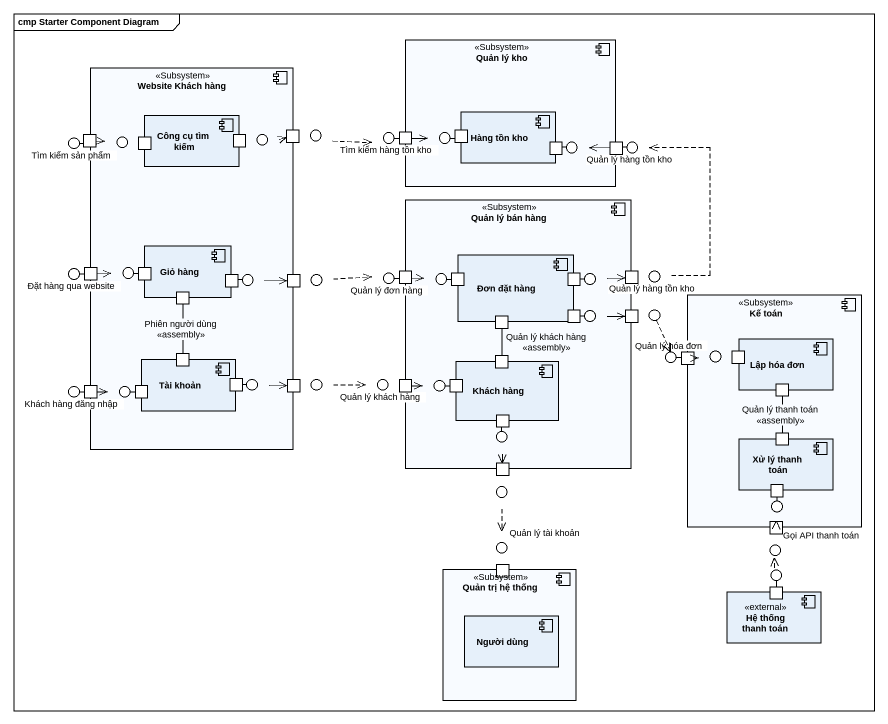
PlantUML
@startuml
mainframe cmp Starter Component Diagram
component "Website Khách hàng" as Website_Khách_hàng <<Subsystem>> {
  port " " as port1
  component "Công cụ tìm kiếm" as Công_cụ_tìm_kiếm {
    port " " as port2
    port " " as port3
  }
  port " " as port4
  component "Giỏ hàng" as Giỏ_hàng {
    port " " as port10
    port " " as port11
    port " " as port12
  }
  port " " as port9
  port " " as port13
  component "Tài khoản" as Tài_khoản {
    port " " as port21
    port " " as port22
    port " " as port30
  }
  port " " as port23
  port " " as port29
}
component "Quản lý kho" as Quản_lý_kho <<Subsystem>> {
  component "Hàng tồn kho" as Hàng_tồn_kho {
    port " " as port6
    port " " as port7
  }
  port " " as port5
  port " " as port8
}
() "Tìm kiếm sản phẩm" as Tìm_kiếm_sản_phẩm
() " " as lollipop1
() " " as lollipop2
() " " as lollipop3
() "Tìm kiếm hàng tồn kho" as Tìm_kiếm_hàng_tồn_kho
() " " as lollipop4
() " " as lollipop5
() "Quản lý hàng tồn kho" as Quản_lý_hàng_tồn_kho
component "Quản lý bán hàng" as Quản_lý_bán_hàng <<Subsystem>> {
  component "Đơn đặt hàng" as Đơn_đặt_hàng {
    port " " as port15
    port " " as port16
    port " " as port18
    port " " as port19
  }
  port " " as port14
  port " " as port17
  port " " as port20
  port " " as port24
  component "Khách hàng" as Khách_hàng {
    port " " as port25
    port " " as port26
    port " " as port31
  }
  port " " as port34
}
() "Đặt hàng qua website" as Đặt_hàng_qua_website
() " " as lollipop6
() " " as lollipop7
() " " as lollipop8
() "Quản lý đơn hàng" as Quản_lý_đơn_hàng
() " " as lollipop9
() " " as lollipop10
() "Quản lý hàng tồn kho" as Quản_lý_hàng_tồn_kho_2
component "Kế toán" as Kế_toán <<Subsystem>> {
  component "Lập hóa đơn" as Lập_hóa_đơn {
    port " " as port28
    port " " as port32
  }
  port " " as port27
  component "Xử lý thanh toán" as Xử_lý_thanh_toán {
    port " " as port33
    port " " as port35
  }
  port " " as port36
}
() " " as lollipop11
() " " as lollipop12
() " " as lollipop13
() " " as lollipop14
() "Quản lý khách hàng" as Quản_lý_khách_hàng
() " " as lollipop15
() "Quản lý hóa đơn" as Quản_lý_hóa_đơn
() " " as lollipop16
() "Khách hàng đăng nhập" as Khách_hàng_đăng_nhập
() " " as lollipop17
() " " as lollipop18
() " " as lollipop19
() " " as lollipop20
() "Quản lý tài khoản" as Quản_lý_tài_khoản
() "Gọi API thanh toán" as Gọi_API_thanh_toán
component "Quản trị hệ thống" as Quản_trị_hệ_thống <<Subsystem>> {
  port " " as port37
  component "Người dùng" as Người_dùng
}
() " " as lollipop21
component "Hệ thống thanh toán" as Hệ_thống_thanh_toán <<external>> {
  port " " as port38
}
Website_Khách_hàng -up- Tìm_kiếm_sản_phẩm
Website_Khách_hàng -up- lollipop1
Website_Khách_hàng -up- lollipop2
Quản_lý_kho -left- Tìm_kiếm_hàng_tồn_kho
Hàng_tồn_kho -left- lollipop4
Hàng_tồn_kho -right- lollipop5
Quản_lý_kho -right- Quản_lý_hàng_tồn_kho
Website_Khách_hàng -left- Đặt_hàng_qua_website
Giỏ_hàng -left- lollipop6
Giỏ_hàng -right- lollipop7
Quản_lý_bán_hàng -left- Quản_lý_đơn_hàng
Đơn_đặt_hàng -left- lollipop9
Đơn_đặt_hàng -right- lollipop10
Đơn_đặt_hàng -right- lollipop11
Tài_khoản -right- lollipop13
Khách_hàng -left- lollipop15
Kế_toán -left- Quản_lý_hóa_đơn
Kế_toán -up- lollipop16
Website_Khách_hàng -- Khách_hàng_đăng_nhập
Tài_khoản -left- lollipop17
Khách_hàng -- lollipop18
Xử_lý_thanh_toán -- lollipop20
Hệ_thống_thanh_toán -up- lollipop21
port1 -right-> lollipop1
lollipop2 -right-> port4
lollipop3 .right.> Tìm_kiếm_hàng_tồn_kho
port5 -right-> lollipop4
port8 -left-> lollipop5
port9 -right-> lollipop6
port11 -- port21 : Phiên người dùng\n<<assembly>>
lollipop7 -right-> port13
lollipop8 .right.> Quản_lý_đơn_hàng
port14 -right-> lollipop9
lollipop10 -right-> port17
Quản_lý_hàng_tồn_kho_2 .up.> Quản_lý_hàng_tồn_kho
port18 -- port26 : Quản lý khách hàng\n<<assembly>>
lollipop11 -right-> port20
lollipop12 ..> Quản_lý_hóa_đơn
lollipop13 -right-> port23
lollipop14 .right.> Quản_lý_khách_hàng
port24 -right-> lollipop15
port27 -right-> lollipop16
port29 -right-> lollipop17
lollipop18 --> port34
port32 -- port33 : Quản lý thanh toán\n<<assembly>>
lollipop19 ..> Quản_lý_tài_khoản
lollipop20 --> port36
Gọi_API_thanh_toán ..> lollipop21
@enduml
